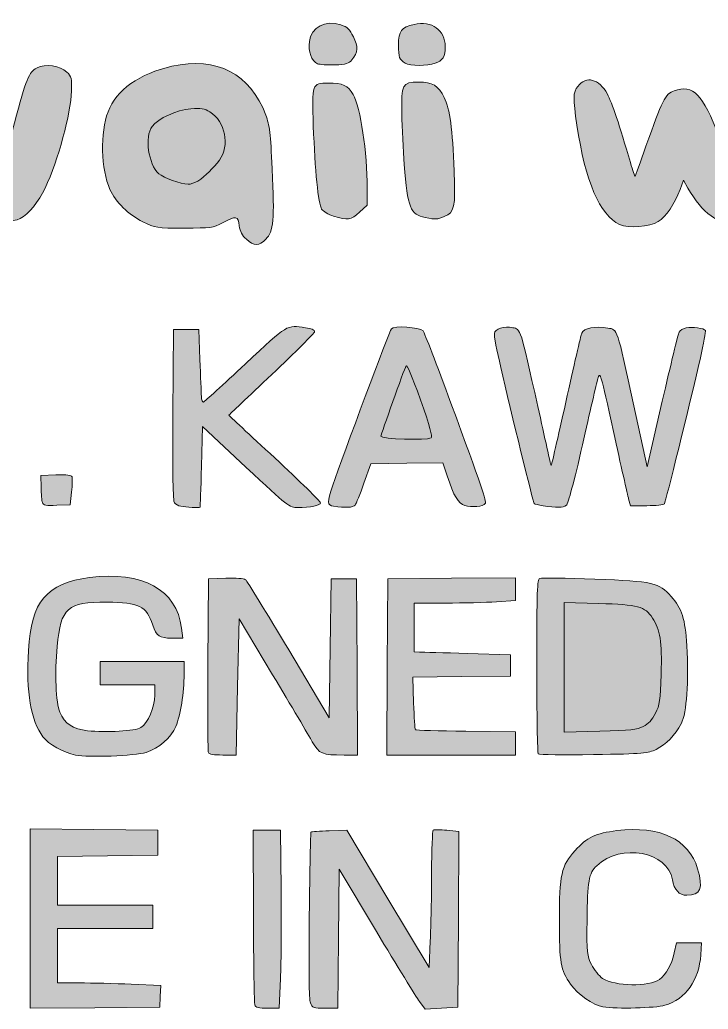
# Model space of a CAD drawing. Extents: x 0 to 500, y 2 to 498.
# Drawn here: x 69.76 to 102.81, y 10.58 to 58.11 of the extents above; entities that cross this region are included whole.
import ezdxf

# ---------------------------------------------------------------- set-up
doc = ezdxf.new("R2010")
doc.units = 0
doc.header["$MEASUREMENT"] = 0
doc.layers.add('LAYER_1', color=7, linetype='Continuous', lineweight=0)

msp = doc.modelspace()

# ---------------------------------------------------------------- hatches: boundary and pattern name
at = {"layer": 'LAYER_1', "true_color": 0x000000, "transparency": 33554687}
h = msp.add_hatch(color=18, dxfattribs=at)
h.dxf.hatch_style = 2
edge = h.paths.add_edge_path()
edge.add_spline(control_points=[(85.705, 56.186), (85.997, 56.547), (86.013, 56.809), (85.773, 57.293), (85.594, 57.655), (85.483, 57.761), (85.178, 57.861), (84.423, 58.108), (83.756, 57.756), (83.663, 57.061), (83.6, 56.589), (83.77, 56.118), (84.047, 55.999), (84.154, 55.953), (84.532, 55.927), (84.885, 55.941), (85.429, 55.963), (85.556, 56.001), (85.705, 56.186)], knot_values=[0, 0, 0, 0, 1, 1, 1, 2, 2, 2, 3, 3, 3, 4, 4, 4, 5, 5, 5, 6, 6, 6, 6], degree=3, periodic=0)
h = msp.add_hatch(color=18, dxfattribs=at)
h.dxf.hatch_style = 2
edge = h.paths.add_edge_path()
edge.add_spline(control_points=[(89.705, 56.017), (90.063, 56.141), (90.185, 56.346), (90.184, 56.819), (90.184, 57.619), (89.538, 58.08), (88.687, 57.889), (88.076, 57.751), (87.938, 57.571), (87.94, 56.905), (87.942, 56.289), (87.979, 56.188), (88.266, 56.025), (88.266, 56.025), (88.266, 56.025), (88.266, 56.025), (88.507, 55.888), (89.323, 55.884), (89.705, 56.017)], knot_values=[0, 0, 0, 0, 1, 1, 1, 2, 2, 2, 3, 3, 3, 4, 4, 4, 5, 5, 5, 6, 6, 6, 6], degree=3, periodic=0)
h = msp.add_hatch(color=18, dxfattribs=at)
h.dxf.hatch_style = 2
edge = h.paths.add_edge_path()
edge.add_spline(control_points=[(81.877, 50.94), (81.795, 52.657), (81.748, 53.051), (81.57, 53.527), (80.823, 55.519), (79.219, 56.355), (77.065, 55.876), (75.511, 55.53), (74.386, 54.729), (73.992, 53.688), (73.611, 52.683), (73.656, 50.932), (74.087, 49.955), (74.353, 49.354), (74.977, 48.741), (75.67, 48.402), (76.281, 48.103), (76.306, 48.1), (77.645, 48.1), (78.944, 48.1), (79.023, 48.11), (79.492, 48.357), (80.153, 48.704), (80.231, 48.691), (80.294, 48.216), (80.332, 47.931), (80.429, 47.746), (80.636, 47.561), (81.001, 47.234), (81.241, 47.236), (81.574, 47.569), (81.944, 47.939), (81.994, 48.496), (81.877, 50.94)], knot_values=[0, 0, 0, 0, 1, 1, 1, 2, 2, 2, 3, 3, 3, 4, 4, 4, 5, 5, 5, 6, 6, 6, 7, 7, 7, 8, 8, 8, 9, 9, 9, 10, 10, 10, 11, 11, 11, 11], degree=3, periodic=0)
h = msp.add_hatch(color=18, dxfattribs=at)
h.dxf.hatch_style = 2
edge = h.paths.add_edge_path()
edge.add_spline(control_points=[(65.453, 48.429), (65.854, 48.724), (66.341, 49.399), (66.518, 49.908), (66.646, 50.274), (66.745, 50.283), (66.922, 49.942), (67.142, 49.516), (67.884, 48.743), (68.23, 48.579), (68.626, 48.391), (69.426, 48.382), (69.773, 48.561), (70.175, 48.769), (70.665, 49.366), (70.974, 50.026), (71.603, 51.369), (72.206, 53.587), (72.239, 54.684), (72.257, 55.296), (72.238, 55.375), (72.013, 55.599), (71.7, 55.912), (70.984, 56.006), (70.566, 55.79), (70.197, 55.599), (70.064, 55.271), (69.501, 53.157), (69.242, 52.181), (69.007, 51.361), (68.981, 51.335), (68.902, 51.256), (68.781, 51.502), (68.333, 52.646), (67.634, 54.435), (67.229, 54.893), (66.475, 54.752), (65.939, 54.651), (65.731, 54.334), (65.104, 52.66), (64.782, 51.799), (64.479, 50.989), (64.43, 50.86), (64.355, 50.659), (64.276, 50.846), (63.876, 52.17), (63.316, 54.026), (63.018, 54.72), (62.644, 55.035), (62.305, 55.32), (61.986, 55.279), (61.656, 54.909), (61.447, 54.674), (61.437, 54.614), (61.497, 53.877), (61.622, 52.337), (62.053, 50.405), (62.444, 49.633), (62.718, 49.093), (63.177, 48.553), (63.562, 48.318), (63.758, 48.198), (64.027, 48.147), (64.456, 48.147), (64.991, 48.146), (65.118, 48.182), (65.453, 48.429)], knot_values=[0, 0, 0, 0, 1, 1, 1, 2, 2, 2, 3, 3, 3, 4, 4, 4, 5, 5, 5, 6, 6, 6, 7, 7, 7, 8, 8, 8, 9, 9, 9, 10, 10, 10, 11, 11, 11, 12, 12, 12, 13, 13, 13, 14, 14, 14, 15, 15, 15, 16, 16, 16, 17, 17, 17, 18, 18, 18, 19, 19, 19, 20, 20, 20, 21, 21, 21, 22, 22, 22, 22], degree=3, periodic=0)
h = msp.add_hatch(color=18, dxfattribs=at)
h.dxf.hatch_style = 2
edge = h.paths.add_edge_path()
edge.add_spline(control_points=[(100.414, 48.417), (100.781, 48.643), (101.212, 49.274), (101.463, 49.951), (101.463, 49.951), (101.629, 50.399), (101.629, 50.399), (101.629, 50.399), (101.842, 50.025), (101.842, 50.025), (102.181, 49.428), (102.556, 48.976), (102.949, 48.691), (103.272, 48.457), (103.393, 48.427), (104.019, 48.427), (104.019, 48.427), (104.724, 48.427), (104.724, 48.427), (104.724, 48.427), (105.151, 48.872), (105.151, 48.872), (105.617, 49.359), (106.057, 50.189), (106.42, 51.27), (106.819, 52.459), (107.216, 54.127), (107.216, 54.614), (107.216, 55.458), (106.822, 55.913), (106.093, 55.913), (105.609, 55.913), (105.313, 55.744), (105.109, 55.349), (105.032, 55.2), (104.757, 54.287), (104.498, 53.32), (103.908, 51.111), (103.937, 51.201), (103.844, 51.295), (103.801, 51.339), (103.572, 51.877), (103.335, 52.492), (102.537, 54.562), (102.106, 55.002), (101.175, 54.695), (100.764, 54.559), (100.585, 54.206), (99.825, 52.03), (99.556, 51.258), (99.322, 50.612), (99.305, 50.594), (99.289, 50.576), (99.186, 50.871), (99.076, 51.249), (98.556, 53.05), (98.194, 54.127), (97.971, 54.54), (97.572, 55.279), (96.962, 55.436), (96.546, 54.908), (96.322, 54.622), (96.316, 54.346), (96.51, 53.039), (96.909, 50.353), (97.612, 48.717), (98.56, 48.273), (98.973, 48.08), (99.998, 48.159), (100.414, 48.417)], knot_values=[0, 0, 0, 0, 1, 1, 1, 2, 2, 2, 3, 3, 3, 4, 4, 4, 5, 5, 5, 6, 6, 6, 7, 7, 7, 8, 8, 8, 9, 9, 9, 10, 10, 10, 11, 11, 11, 12, 12, 12, 13, 13, 13, 14, 14, 14, 15, 15, 15, 16, 16, 16, 17, 17, 17, 18, 18, 18, 19, 19, 19, 20, 20, 20, 21, 21, 21, 22, 22, 22, 23, 23, 23, 23], degree=3, periodic=0)
h = msp.add_hatch(color=18, dxfattribs=at)
h.dxf.hatch_style = 2
edge = h.paths.add_edge_path()
edge.add_spline(control_points=[(84.828, 48.67), (84.579, 48.747), (84.326, 48.898), (84.252, 49.015), (84.088, 49.273), (83.93, 50.862), (83.852, 53.016), (83.78, 55.042), (83.789, 55.071), (84.569, 55.071), (85.267, 55.071), (85.527, 54.952), (85.767, 54.523), (86.117, 53.898), (86.442, 51.728), (86.442, 50.019), (86.442, 50.019), (86.442, 49.197), (86.442, 49.197), (86.442, 49.197), (86.067, 48.859), (86.067, 48.859), (85.658, 48.489), (85.497, 48.465), (84.828, 48.67)], knot_values=[0, 0, 0, 0, 1, 1, 1, 2, 2, 2, 3, 3, 3, 4, 4, 4, 5, 5, 5, 6, 6, 6, 7, 7, 7, 8, 8, 8, 8], degree=3, periodic=0)
h = msp.add_hatch(color=18, dxfattribs=at)
h.dxf.hatch_style = 2
edge = h.paths.add_edge_path()
edge.add_spline(control_points=[(90.614, 50.829), (90.534, 52.895), (90.411, 53.805), (90.136, 54.376), (89.859, 54.948), (89.574, 55.119), (88.905, 55.113), (88.121, 55.105), (88.075, 55.019), (88.099, 53.593), (88.111, 52.939), (88.164, 51.843), (88.219, 51.157), (88.386, 49.058), (88.508, 48.749), (89.226, 48.61), (89.753, 48.508), (89.79, 48.51), (90.141, 48.656), (90.631, 48.861), (90.682, 49.093), (90.614, 50.829)], knot_values=[0, 0, 0, 0, 1, 1, 1, 2, 2, 2, 3, 3, 3, 4, 4, 4, 5, 5, 5, 6, 6, 6, 7, 7, 7, 7], degree=3, periodic=0)
h = msp.add_hatch(color=18, dxfattribs=at)
h.dxf.hatch_style = 2
edge = h.paths.add_edge_path()
edge.add_spline(control_points=[(76.435, 50.714), (75.927, 51.174), (75.739, 52.48), (76.11, 52.981), (76.403, 53.377), (77.277, 53.775), (77.976, 53.832), (78.465, 53.871), (78.621, 53.845), (78.881, 53.684), (79.627, 53.224), (79.857, 52.065), (79.342, 51.365), (79.054, 50.975), (78.678, 50.61), (78.303, 50.36), (78.176, 50.275), (77.965, 50.206), (77.835, 50.208), (77.501, 50.212), (76.65, 50.52), (76.435, 50.714)], knot_values=[0, 0, 0, 0, 1, 1, 1, 2, 2, 2, 3, 3, 3, 4, 4, 4, 5, 5, 5, 6, 6, 6, 7, 7, 7, 7], degree=3, periodic=0)
h = msp.add_hatch(color=18, dxfattribs=at)
h.dxf.hatch_style = 2
edge = h.paths.add_edge_path()
edge.add_spline(control_points=[(78.481, 36.646), (78.451, 35.586), (78.42, 34.708), (78.411, 34.695), (78.386, 34.66), (77.725, 34.69), (77.488, 34.737), (77.488, 34.737), (77.488, 34.737), (77.488, 34.737), (77.376, 34.758), (77.239, 34.831), (77.183, 34.898), (77.113, 34.983), (77.089, 36.283), (77.106, 39.127), (77.106, 39.127), (77.131, 43.234), (77.131, 43.234), (77.131, 43.234), (77.739, 43.234), (77.739, 43.234), (77.739, 43.234), (78.347, 43.234), (78.347, 43.234), (78.347, 43.234), (78.405, 41.783), (78.405, 41.783), (78.437, 40.985), (78.468, 40.192), (78.475, 40.021), (78.482, 39.849), (78.526, 39.723), (78.574, 39.74), (78.621, 39.757), (79.527, 40.582), (80.587, 41.573), (82.661, 43.512), (82.546, 43.443), (83.481, 43.315), (83.749, 43.278), (83.915, 43.208), (83.915, 43.131), (83.915, 43.063), (82.989, 42.135), (81.856, 41.069), (80.724, 40.003), (79.798, 39.121), (79.798, 39.11), (79.798, 39.099), (80.787, 38.175), (81.997, 37.057), (83.206, 35.938), (84.196, 34.97), (84.196, 34.906), (84.196, 34.777), (83.71, 34.674), (83.095, 34.672), (82.703, 34.671), (82.653, 34.711), (80.615, 36.623), (80.615, 36.623), (78.534, 38.574), (78.534, 38.574), (78.534, 38.574), (78.481, 36.646), (78.481, 36.646)], knot_values=[0, 0, 0, 0, 1, 1, 1, 2, 2, 2, 3, 3, 3, 4, 4, 4, 5, 5, 5, 6, 6, 6, 7, 7, 7, 8, 8, 8, 9, 9, 9, 10, 10, 10, 11, 11, 11, 12, 12, 12, 13, 13, 13, 14, 14, 14, 15, 15, 15, 16, 16, 16, 17, 17, 17, 18, 18, 18, 19, 19, 19, 20, 20, 20, 21, 21, 21, 22, 22, 22, 22], degree=3, periodic=0)
h = msp.add_hatch(color=18, dxfattribs=at)
h.dxf.hatch_style = 2
edge = h.paths.add_edge_path()
edge.add_spline(control_points=[(85.856, 34.788), (85.907, 34.853), (86.097, 35.326), (86.278, 35.841), (86.278, 35.841), (86.608, 36.777), (86.608, 36.777), (86.608, 36.777), (88.341, 36.802), (88.341, 36.802), (88.341, 36.802), (90.074, 36.828), (90.074, 36.828), (90.074, 36.828), (90.283, 36.194), (90.283, 36.194), (90.609, 35.203), (90.795, 34.892), (91.134, 34.774), (91.441, 34.667), (92.018, 34.722), (92.107, 34.866), (92.172, 34.97), (91.927, 35.691), (90.459, 39.695), (89.784, 41.538), (89.183, 43.098), (89.123, 43.161), (88.952, 43.34), (87.723, 43.427), (87.6, 43.268), (87.507, 43.149), (85.284, 37.203), (84.791, 35.754), (84.503, 34.91), (84.508, 34.787), (84.827, 34.738), (85.368, 34.656), (85.767, 34.676), (85.856, 34.788)], knot_values=[0, 0, 0, 0, 1, 1, 1, 2, 2, 2, 3, 3, 3, 4, 4, 4, 5, 5, 5, 6, 6, 6, 7, 7, 7, 8, 8, 8, 9, 9, 9, 10, 10, 10, 11, 11, 11, 12, 12, 12, 13, 13, 13, 13], degree=3, periodic=0)
h = msp.add_hatch(color=18, dxfattribs=at)
h.dxf.hatch_style = 2
edge = h.paths.add_edge_path()
edge.add_spline(control_points=[(98.992, 35.094), (98.942, 35.276), (98.614, 36.734), (98.264, 38.336), (97.643, 41.173), (97.623, 41.238), (97.515, 40.863), (97.454, 40.652), (97.121, 39.225), (96.776, 37.692), (96.373, 35.907), (96.095, 34.863), (96.002, 34.788), (95.847, 34.663), (95.527, 34.655), (94.889, 34.759), (94.889, 34.759), (94.889, 34.759), (94.889, 34.759), (94.671, 34.795), (94.476, 34.842), (94.456, 34.864), (94.414, 34.911), (93.348, 39.255), (92.851, 41.407), (92.667, 42.204), (92.529, 42.938), (92.544, 43.038), (92.577, 43.261), (93.009, 43.395), (93.437, 43.316), (93.81, 43.247), (93.785, 43.326), (94.63, 39.537), (94.968, 38.019), (95.255, 36.742), (95.267, 36.699), (95.28, 36.656), (95.6, 38.024), (95.979, 39.74), (96.357, 41.456), (96.701, 42.949), (96.741, 43.058), (96.829, 43.293), (97.407, 43.404), (97.998, 43.298), (98.467, 43.215), (98.418, 43.361), (99.245, 39.556), (99.245, 39.556), (99.882, 36.628), (99.882, 36.628), (99.882, 36.628), (100.609, 39.789), (100.609, 39.789), (101.01, 41.527), (101.374, 43.019), (101.419, 43.104), (101.465, 43.188), (101.617, 43.28), (101.759, 43.307), (102.057, 43.364), (102.614, 43.288), (102.68, 43.183), (102.705, 43.143), (102.595, 42.548), (102.437, 41.862), (101.904, 39.552), (100.772, 34.956), (100.713, 34.86), (100.681, 34.808), (100.301, 34.765), (99.869, 34.765), (99.869, 34.765), (99.083, 34.765), (99.083, 34.765), (99.083, 34.765), (98.992, 35.094), (98.992, 35.094)], knot_values=[0, 0, 0, 0, 1, 1, 1, 2, 2, 2, 3, 3, 3, 4, 4, 4, 5, 5, 5, 6, 6, 6, 7, 7, 7, 8, 8, 8, 9, 9, 9, 10, 10, 10, 11, 11, 11, 12, 12, 12, 13, 13, 13, 14, 14, 14, 15, 15, 15, 16, 16, 16, 17, 17, 17, 18, 18, 18, 19, 19, 19, 20, 20, 20, 21, 21, 21, 22, 22, 22, 23, 23, 23, 24, 24, 24, 25, 25, 25, 26, 26, 26, 26], degree=3, periodic=0)
h = msp.add_hatch(color=18, dxfattribs=at)
h.dxf.hatch_style = 2
edge = h.paths.add_edge_path()
edge.add_spline(control_points=[(88.298, 41.472), (88.35, 41.565), (88.574, 41.045), (88.996, 39.852), (89.454, 38.554), (89.587, 38.075), (89.503, 38.022), (89.299, 37.892), (87.097, 37.964), (87.097, 38.101), (87.097, 38.184), (88.217, 41.327), (88.298, 41.472)], knot_values=[0, 0, 0, 0, 1, 1, 1, 2, 2, 2, 3, 3, 3, 4, 4, 4, 4], degree=3, periodic=0)
h = msp.add_hatch(color=18, dxfattribs=at)
h.dxf.hatch_style = 2
edge = h.paths.add_edge_path()
edge.add_spline(control_points=[(71.538, 34.784), (71.014, 34.761), (70.895, 34.783), (70.845, 34.914), (70.845, 34.914), (70.845, 34.914), (70.845, 34.914), (70.811, 35.001), (70.78, 35.329), (70.776, 35.644), (70.776, 35.644), (70.767, 36.215), (70.767, 36.215), (70.767, 36.215), (71.494, 36.243), (71.494, 36.243), (72.023, 36.263), (72.233, 36.237), (72.265, 36.149), (72.289, 36.083), (72.278, 35.754), (72.24, 35.42), (72.24, 35.42), (72.171, 34.812), (72.171, 34.812), (72.171, 34.812), (71.538, 34.784), (71.538, 34.784)], knot_values=[0, 0, 0, 0, 1, 1, 1, 2, 2, 2, 3, 3, 3, 4, 4, 4, 5, 5, 5, 6, 6, 6, 7, 7, 7, 8, 8, 8, 9, 9, 9, 9], degree=3, periodic=0)
h = msp.add_hatch(color=18, dxfattribs=at)
h.dxf.hatch_style = 2
edge = h.paths.add_edge_path()
edge.add_spline(control_points=[(75.825, 22.915), (76.445, 23.11), (77.011, 23.605), (77.25, 24.163), (77.469, 24.674), (77.645, 25.793), (77.645, 26.677), (77.645, 26.677), (77.645, 27.279), (77.645, 27.279), (77.645, 27.279), (75.633, 27.279), (75.633, 27.279), (75.633, 27.279), (73.622, 27.279), (73.622, 27.279), (73.622, 27.279), (73.622, 26.717), (73.622, 26.717), (73.622, 26.717), (73.622, 26.156), (73.622, 26.156), (73.622, 26.156), (74.932, 26.156), (74.932, 26.156), (74.932, 26.156), (76.242, 26.156), (76.242, 26.156), (76.242, 26.156), (76.242, 25.659), (76.242, 25.659), (76.242, 25.088), (75.908, 24.319), (75.566, 24.102), (75.311, 23.941), (73.9, 23.858), (73.013, 23.953), (72.31, 24.028), (71.907, 24.296), (71.68, 24.839), (71.49, 25.295), (71.43, 26.748), (71.55, 28.002), (71.728, 29.867), (72.03, 30.135), (73.946, 30.129), (75.487, 30.124), (75.842, 29.947), (76.141, 29.032), (76.315, 28.504), (76.464, 28.401), (77.057, 28.401), (77.057, 28.401), (77.578, 28.401), (77.578, 28.401), (77.578, 28.401), (77.52, 28.887), (77.52, 28.887), (77.302, 30.73), (75.646, 31.638), (73.104, 31.311), (71.044, 31.046), (70.304, 30.163), (70.169, 27.81), (70.055, 25.815), (70.289, 24.418), (70.863, 23.665), (71.135, 23.309), (71.848, 22.91), (72.438, 22.785), (73.041, 22.657), (75.276, 22.743), (75.825, 22.915)], knot_values=[0, 0, 0, 0, 1, 1, 1, 2, 2, 2, 3, 3, 3, 4, 4, 4, 5, 5, 5, 6, 6, 6, 7, 7, 7, 8, 8, 8, 9, 9, 9, 10, 10, 10, 11, 11, 11, 12, 12, 12, 13, 13, 13, 14, 14, 14, 15, 15, 15, 16, 16, 16, 17, 17, 17, 18, 18, 18, 19, 19, 19, 20, 20, 20, 21, 21, 21, 22, 22, 22, 23, 23, 23, 24, 24, 24, 24], degree=3, periodic=0)
h = msp.add_hatch(color=18, dxfattribs=at)
h.dxf.hatch_style = 2
edge = h.paths.add_edge_path()
edge.add_spline(control_points=[(79.502, 22.787), (79.071, 22.787), (78.841, 22.826), (78.811, 22.904), (78.811, 22.904), (78.811, 22.904), (78.811, 22.904), (78.786, 22.968), (78.777, 24.874), (78.791, 27.138), (78.791, 27.138), (78.815, 31.256), (78.815, 31.256), (78.815, 31.256), (79.643, 31.283), (79.643, 31.283), (80.149, 31.299), (80.52, 31.27), (80.596, 31.207), (80.664, 31.15), (81.597, 29.633), (82.668, 27.836), (82.668, 27.836), (84.617, 24.57), (84.617, 24.57), (84.617, 24.57), (84.664, 27.913), (84.664, 27.913), (84.664, 27.913), (84.71, 31.256), (84.71, 31.256), (84.71, 31.256), (85.319, 31.256), (85.319, 31.256), (85.319, 31.256), (85.927, 31.256), (85.927, 31.256), (85.927, 31.256), (85.951, 27.021), (85.951, 27.021), (85.951, 27.021), (85.976, 22.787), (85.976, 22.787), (85.976, 22.787), (85.331, 22.787), (85.331, 22.787), (84.257, 22.787), (84.142, 22.835), (83.804, 23.425), (83.64, 23.712), (82.781, 25.159), (81.896, 26.641), (81.896, 26.641), (80.286, 29.334), (80.286, 29.334), (80.286, 29.334), (80.217, 26.061), (80.217, 26.061), (80.217, 26.061), (80.148, 22.787), (80.148, 22.787), (80.148, 22.787), (79.502, 22.787), (79.502, 22.787)], knot_values=[0, 0, 0, 0, 1, 1, 1, 2, 2, 2, 3, 3, 3, 4, 4, 4, 5, 5, 5, 6, 6, 6, 7, 7, 7, 8, 8, 8, 9, 9, 9, 10, 10, 10, 11, 11, 11, 12, 12, 12, 13, 13, 13, 14, 14, 14, 15, 15, 15, 16, 16, 16, 17, 17, 17, 18, 18, 18, 19, 19, 19, 20, 20, 20, 21, 21, 21, 21], degree=3, periodic=0)
h = msp.add_hatch(color=18, dxfattribs=at)
h.dxf.hatch_style = 2
edge = h.paths.add_edge_path()
edge.add_spline(control_points=[(88.667, 25.289), (88.691, 24.608), (88.73, 24.029), (88.753, 24.004), (88.777, 23.978), (89.867, 23.943), (91.175, 23.926), (91.175, 23.926), (93.553, 23.896), (93.553, 23.896), (93.553, 23.896), (93.553, 23.341), (93.553, 23.341), (93.553, 23.341), (93.553, 22.787), (93.553, 22.787), (93.553, 22.787), (90.464, 22.787), (90.464, 22.787), (90.464, 22.787), (87.375, 22.787), (87.375, 22.787), (87.375, 22.787), (87.4, 27.021), (87.4, 27.021), (87.4, 27.021), (87.424, 31.256), (87.424, 31.256), (87.424, 31.256), (90.489, 31.28), (90.489, 31.28), (90.489, 31.28), (93.553, 31.305), (93.553, 31.305), (93.553, 31.305), (93.553, 30.756), (93.553, 30.756), (93.553, 30.756), (93.553, 30.208), (93.553, 30.208), (93.553, 30.208), (92.641, 30.147), (92.641, 30.147), (92.139, 30.114), (91.044, 30.087), (90.208, 30.086), (90.208, 30.086), (88.687, 30.086), (88.687, 30.086), (88.687, 30.086), (88.687, 28.916), (88.687, 28.916), (88.687, 28.916), (88.687, 27.747), (88.687, 27.747), (88.687, 27.747), (88.945, 27.735), (88.945, 27.735), (89.086, 27.728), (90.129, 27.697), (91.261, 27.665), (91.261, 27.665), (93.319, 27.606), (93.319, 27.606), (93.319, 27.606), (93.319, 27.092), (93.319, 27.092), (93.319, 27.092), (93.319, 26.577), (93.319, 26.577), (93.319, 26.577), (90.972, 26.552), (90.972, 26.552), (90.972, 26.552), (88.625, 26.527), (88.625, 26.527), (88.625, 26.527), (88.667, 25.289), (88.667, 25.289)], knot_values=[0, 0, 0, 0, 1, 1, 1, 2, 2, 2, 3, 3, 3, 4, 4, 4, 5, 5, 5, 6, 6, 6, 7, 7, 7, 8, 8, 8, 9, 9, 9, 10, 10, 10, 11, 11, 11, 12, 12, 12, 13, 13, 13, 14, 14, 14, 15, 15, 15, 16, 16, 16, 17, 17, 17, 18, 18, 18, 19, 19, 19, 20, 20, 20, 21, 21, 21, 22, 22, 22, 23, 23, 23, 24, 24, 24, 25, 25, 25, 26, 26, 26, 26], degree=3, periodic=0)
h = msp.add_hatch(color=18, dxfattribs=at)
h.dxf.hatch_style = 2
edge = h.paths.add_edge_path()
edge.add_spline(control_points=[(100.319, 23.059), (100.805, 23.294), (101.221, 23.726), (101.525, 24.31), (101.782, 24.807), (101.889, 26.32), (101.786, 28.037), (101.707, 29.351), (101.564, 29.802), (101.03, 30.41), (100.448, 31.073), (100.197, 31.129), (97.375, 31.233), (95.998, 31.284), (94.806, 31.301), (94.727, 31.27), (94.6, 31.221), (94.583, 30.718), (94.583, 27.063), (94.583, 24.78), (94.614, 22.879), (94.653, 22.838), (94.692, 22.798), (95.885, 22.784), (97.305, 22.807), (99.739, 22.847), (99.913, 22.862), (100.319, 23.059)], knot_values=[0, 0, 0, 0, 1, 1, 1, 2, 2, 2, 3, 3, 3, 4, 4, 4, 5, 5, 5, 6, 6, 6, 7, 7, 7, 8, 8, 8, 9, 9, 9, 9], degree=3, periodic=0)
h = msp.add_hatch(color=18, dxfattribs=at)
h.dxf.hatch_style = 2
edge = h.paths.add_edge_path()
edge.add_spline(control_points=[(99.699, 24.159), (99.951, 24.287), (100.124, 24.475), (100.283, 24.792), (100.485, 25.195), (100.514, 25.398), (100.553, 26.677), (100.601, 28.26), (100.52, 28.786), (100.139, 29.368), (99.772, 29.929), (99.46, 30.013), (97.554, 30.065), (97.554, 30.065), (95.893, 30.111), (95.893, 30.111), (95.893, 30.111), (95.893, 26.997), (95.893, 26.997), (95.893, 26.997), (95.893, 23.883), (95.893, 23.883), (95.893, 23.883), (97.617, 23.931), (97.617, 23.931), (99.076, 23.971), (99.396, 24.006), (99.699, 24.159)], knot_values=[0, 0, 0, 0, 1, 1, 1, 2, 2, 2, 3, 3, 3, 4, 4, 4, 5, 5, 5, 6, 6, 6, 7, 7, 7, 8, 8, 8, 9, 9, 9, 9], degree=3, periodic=0)
h = msp.add_hatch(color=18, dxfattribs=at)
h.dxf.hatch_style = 2
edge = h.paths.add_edge_path()
edge.add_spline(control_points=[(72.624, 11.838), (73.208, 11.838), (74.326, 11.811), (75.108, 11.777), (75.108, 11.777), (76.531, 11.715), (76.531, 11.715), (76.531, 11.715), (76.503, 11.192), (76.503, 11.192), (76.503, 11.192), (76.476, 10.669), (76.476, 10.669), (76.476, 10.669), (73.364, 10.644), (73.364, 10.644), (73.364, 10.644), (70.253, 10.619), (70.253, 10.619), (70.253, 10.619), (70.253, 14.926), (70.253, 14.926), (70.253, 14.926), (70.253, 19.234), (70.253, 19.234), (70.253, 19.234), (73.317, 19.209), (73.317, 19.209), (73.317, 19.209), (76.382, 19.184), (76.382, 19.184), (76.382, 19.184), (76.382, 18.576), (76.382, 18.576), (76.382, 18.576), (76.382, 17.968), (76.382, 17.968), (76.382, 17.968), (73.972, 17.943), (73.972, 17.943), (73.972, 17.943), (71.563, 17.918), (71.563, 17.918), (71.563, 17.918), (71.563, 16.75), (71.563, 16.75), (71.563, 16.75), (71.563, 15.581), (71.563, 15.581), (71.563, 15.581), (73.855, 15.581), (73.855, 15.581), (73.855, 15.581), (76.148, 15.581), (76.148, 15.581), (76.148, 15.581), (76.148, 15.02), (76.148, 15.02), (76.148, 15.02), (76.148, 14.459), (76.148, 14.459), (76.148, 14.459), (73.855, 14.459), (73.855, 14.459), (73.855, 14.459), (71.563, 14.459), (71.563, 14.459), (71.563, 14.459), (71.563, 13.148), (71.563, 13.148), (71.563, 13.148), (71.563, 11.838), (71.563, 11.838), (71.563, 11.838), (72.624, 11.838), (72.624, 11.838)], knot_values=[0, 0, 0, 0, 1, 1, 1, 2, 2, 2, 3, 3, 3, 4, 4, 4, 5, 5, 5, 6, 6, 6, 7, 7, 7, 8, 8, 8, 9, 9, 9, 10, 10, 10, 11, 11, 11, 12, 12, 12, 13, 13, 13, 14, 14, 14, 15, 15, 15, 16, 16, 16, 17, 17, 17, 18, 18, 18, 19, 19, 19, 20, 20, 20, 21, 21, 21, 22, 22, 22, 23, 23, 23, 24, 24, 24, 25, 25, 25, 25], degree=3, periodic=0)
h = msp.add_hatch(color=18, dxfattribs=at)
h.dxf.hatch_style = 2
edge = h.paths.add_edge_path()
edge.add_spline(control_points=[(81.044, 10.773), (81.012, 10.856), (80.982, 12.783), (80.977, 15.054), (80.977, 15.054), (80.967, 19.184), (80.967, 19.184), (80.967, 19.184), (81.622, 19.184), (81.622, 19.184), (81.622, 19.184), (82.277, 19.184), (82.277, 19.184), (82.277, 19.184), (82.307, 16.33), (82.307, 16.33), (82.323, 14.76), (82.308, 12.834), (82.273, 12.049), (82.273, 12.049), (82.211, 10.622), (82.211, 10.622), (82.211, 10.622), (81.656, 10.622), (81.656, 10.622), (81.232, 10.622), (81.088, 10.657), (81.044, 10.773)], knot_values=[0, 0, 0, 0, 1, 1, 1, 2, 2, 2, 3, 3, 3, 4, 4, 4, 5, 5, 5, 6, 6, 6, 7, 7, 7, 8, 8, 8, 9, 9, 9, 9], degree=3, periodic=0)
h = msp.add_hatch(color=18, dxfattribs=at)
h.dxf.hatch_style = 2
edge = h.paths.add_edge_path()
edge.add_spline(control_points=[(89.468, 13.862), (89.502, 14.567), (89.53, 16.039), (89.53, 17.135), (89.53, 18.23), (89.567, 19.15), (89.614, 19.178), (89.66, 19.207), (89.955, 19.203), (90.27, 19.17), (90.27, 19.17), (90.842, 19.111), (90.842, 19.111), (90.842, 19.111), (90.817, 14.89), (90.817, 14.89), (90.817, 14.89), (90.793, 10.669), (90.793, 10.669), (90.793, 10.669), (90.004, 10.622), (90.004, 10.622), (90.004, 10.622), (89.216, 10.575), (89.216, 10.575), (89.216, 10.575), (88.943, 10.949), (88.943, 10.949), (88.943, 10.949), (88.943, 10.949), (88.943, 10.949), (88.794, 11.155), (87.864, 12.668), (86.878, 14.312), (86.878, 14.312), (85.085, 17.3), (85.085, 17.3), (85.085, 17.3), (85.06, 13.961), (85.06, 13.961), (85.06, 13.961), (85.036, 10.622), (85.036, 10.622), (85.036, 10.622), (84.426, 10.622), (84.426, 10.622), (83.848, 10.622), (83.812, 10.635), (83.715, 10.879), (83.645, 11.056), (83.628, 12.369), (83.659, 15.094), (83.684, 17.271), (83.72, 19.066), (83.739, 19.085), (83.759, 19.103), (84.154, 19.133), (84.617, 19.151), (84.617, 19.151), (85.459, 19.184), (85.459, 19.184), (85.459, 19.184), (87.433, 15.882), (87.433, 15.882), (87.433, 15.882), (89.407, 12.581), (89.407, 12.581), (89.407, 12.581), (89.468, 13.862), (89.468, 13.862)], knot_values=[0, 0, 0, 0, 1, 1, 1, 2, 2, 2, 3, 3, 3, 4, 4, 4, 5, 5, 5, 6, 6, 6, 7, 7, 7, 8, 8, 8, 9, 9, 9, 10, 10, 10, 11, 11, 11, 12, 12, 12, 13, 13, 13, 14, 14, 14, 15, 15, 15, 16, 16, 16, 17, 17, 17, 18, 18, 18, 19, 19, 19, 20, 20, 20, 21, 21, 21, 22, 22, 22, 23, 23, 23, 23], degree=3, periodic=0)
h = msp.add_hatch(color=18, dxfattribs=at)
h.dxf.hatch_style = 2
edge = h.paths.add_edge_path()
edge.add_spline(control_points=[(102.457, 13.195), (102.383, 11.968), (101.74, 11.062), (100.728, 10.762), (100.285, 10.63), (98.426, 10.584), (97.752, 10.688), (97.752, 10.688), (97.752, 10.688), (97.752, 10.688), (97.307, 10.756), (96.528, 11.305), (96.206, 11.776), (95.726, 12.477), (95.667, 12.809), (95.667, 14.833), (95.667, 17.043), (95.761, 17.463), (96.42, 18.196), (96.993, 18.833), (97.413, 19.033), (98.429, 19.153), (100.497, 19.398), (101.883, 18.745), (102.304, 17.327), (102.585, 16.38), (102.453, 16.049), (101.794, 16.049), (101.414, 16.049), (101.176, 16.305), (101.097, 16.798), (100.881, 18.148), (98.628, 18.564), (97.459, 17.47), (97.082, 17.118), (97.009, 16.706), (96.994, 14.847), (96.982, 13.254), (96.991, 13.158), (97.209, 12.719), (97.334, 12.467), (97.576, 12.168), (97.746, 12.055), (98.324, 11.673), (99.982, 11.642), (100.469, 12.004), (100.797, 12.249), (101.05, 12.703), (101.18, 13.279), (101.18, 13.279), (101.288, 13.757), (101.288, 13.757), (101.288, 13.757), (101.889, 13.757), (101.889, 13.757), (101.889, 13.757), (102.49, 13.757), (102.49, 13.757), (102.49, 13.757), (102.457, 13.195), (102.457, 13.195)], knot_values=[0, 0, 0, 0, 1, 1, 1, 2, 2, 2, 3, 3, 3, 4, 4, 4, 5, 5, 5, 6, 6, 6, 7, 7, 7, 8, 8, 8, 9, 9, 9, 10, 10, 10, 11, 11, 11, 12, 12, 12, 13, 13, 13, 14, 14, 14, 15, 15, 15, 16, 16, 16, 17, 17, 17, 18, 18, 18, 19, 19, 19, 20, 20, 20, 20], degree=3, periodic=0)

# ---------------------------------------------------------------- linework, layer by layer
at = {"layer": 'LAYER_1'}
for points in [[(84.047, 55.999)], [(78.303, 50.36)], [(89.503, 38.022)], [(81.044, 10.773)]]:
    msp.add_lwpolyline(points, dxfattribs=at)
for points, knots in [([(85.705, 56.186), (85.997, 56.547), (86.013, 56.809), (85.773, 57.293), (85.594, 57.655), (85.483, 57.761), (85.178, 57.861), (84.423, 58.108), (83.756, 57.756), (83.663, 57.061), (83.6, 56.589), (83.77, 56.118), (84.047, 55.999), (84.154, 55.953), (84.532, 55.927), (84.885, 55.941), (85.429, 55.963), (85.556, 56.001), (85.705, 56.186)], [0, 0, 0, 0, 1, 1, 1, 2, 2, 2, 3, 3, 3, 4, 4, 4, 5, 5, 5, 6, 6, 6, 6]), ([(89.705, 56.017), (90.063, 56.141), (90.185, 56.346), (90.184, 56.819), (90.184, 57.619), (89.538, 58.08), (88.687, 57.889), (88.076, 57.751), (87.938, 57.571), (87.94, 56.905), (87.942, 56.289), (87.979, 56.188), (88.266, 56.025), (88.266, 56.025), (88.266, 56.025), (88.266, 56.025), (88.507, 55.888), (89.323, 55.884), (89.705, 56.017)], [0, 0, 0, 0, 1, 1, 1, 2, 2, 2, 3, 3, 3, 4, 4, 4, 5, 5, 5, 6, 6, 6, 6]), ([(81.877, 50.94), (81.795, 52.657), (81.748, 53.051), (81.57, 53.527), (80.823, 55.519), (79.219, 56.355), (77.065, 55.876), (75.511, 55.53), (74.386, 54.729), (73.992, 53.688), (73.611, 52.683), (73.656, 50.932), (74.087, 49.955), (74.353, 49.354), (74.977, 48.741), (75.67, 48.402), (76.281, 48.103), (76.306, 48.1), (77.645, 48.1), (78.944, 48.1), (79.023, 48.11), (79.492, 48.357), (80.153, 48.704), (80.231, 48.691), (80.294, 48.216), (80.332, 47.931), (80.429, 47.746), (80.636, 47.561), (81.001, 47.234), (81.241, 47.236), (81.574, 47.569), (81.944, 47.939), (81.994, 48.496), (81.877, 50.94)], [0, 0, 0, 0, 1, 1, 1, 2, 2, 2, 3, 3, 3, 4, 4, 4, 5, 5, 5, 6, 6, 6, 7, 7, 7, 8, 8, 8, 9, 9, 9, 10, 10, 10, 11, 11, 11, 11]), ([(65.453, 48.429), (65.854, 48.724), (66.341, 49.399), (66.518, 49.908), (66.646, 50.274), (66.745, 50.283), (66.922, 49.942), (67.142, 49.516), (67.884, 48.743), (68.23, 48.579), (68.626, 48.391), (69.426, 48.382), (69.773, 48.561), (70.175, 48.769), (70.665, 49.366), (70.974, 50.026), (71.603, 51.369), (72.206, 53.587), (72.239, 54.684), (72.257, 55.296), (72.238, 55.375), (72.013, 55.599), (71.7, 55.912), (70.984, 56.006), (70.566, 55.79), (70.197, 55.599), (70.064, 55.271), (69.501, 53.157), (69.242, 52.181), (69.007, 51.361), (68.981, 51.335), (68.902, 51.256), (68.781, 51.502), (68.333, 52.646), (67.634, 54.435), (67.229, 54.893), (66.475, 54.752), (65.939, 54.651), (65.731, 54.334), (65.104, 52.66), (64.782, 51.799), (64.479, 50.989), (64.43, 50.86), (64.355, 50.659), (64.276, 50.846), (63.876, 52.17), (63.316, 54.026), (63.018, 54.72), (62.644, 55.035), (62.305, 55.32), (61.986, 55.279), (61.656, 54.909), (61.447, 54.674), (61.437, 54.614), (61.497, 53.877), (61.622, 52.337), (62.053, 50.405), (62.444, 49.633), (62.718, 49.093), (63.177, 48.553), (63.562, 48.318), (63.758, 48.198), (64.027, 48.147), (64.456, 48.147), (64.991, 48.146), (65.118, 48.182), (65.453, 48.429)], [0, 0, 0, 0, 1, 1, 1, 2, 2, 2, 3, 3, 3, 4, 4, 4, 5, 5, 5, 6, 6, 6, 7, 7, 7, 8, 8, 8, 9, 9, 9, 10, 10, 10, 11, 11, 11, 12, 12, 12, 13, 13, 13, 14, 14, 14, 15, 15, 15, 16, 16, 16, 17, 17, 17, 18, 18, 18, 19, 19, 19, 20, 20, 20, 21, 21, 21, 22, 22, 22, 22]), ([(100.414, 48.417), (100.781, 48.643), (101.212, 49.274), (101.463, 49.951), (101.463, 49.951), (101.629, 50.399), (101.629, 50.399), (101.629, 50.399), (101.842, 50.025), (101.842, 50.025), (102.181, 49.428), (102.556, 48.976), (102.949, 48.691), (103.272, 48.457), (103.393, 48.427), (104.019, 48.427), (104.019, 48.427), (104.724, 48.427), (104.724, 48.427), (104.724, 48.427), (105.151, 48.872), (105.151, 48.872), (105.617, 49.359), (106.057, 50.189), (106.42, 51.27), (106.819, 52.459), (107.216, 54.127), (107.216, 54.614), (107.216, 55.458), (106.822, 55.913), (106.093, 55.913), (105.609, 55.913), (105.313, 55.744), (105.109, 55.349), (105.032, 55.2), (104.757, 54.287), (104.498, 53.32), (103.908, 51.111), (103.937, 51.201), (103.844, 51.295), (103.801, 51.339), (103.572, 51.877), (103.335, 52.492), (102.537, 54.562), (102.106, 55.002), (101.175, 54.695), (100.764, 54.559), (100.585, 54.206), (99.825, 52.03), (99.556, 51.258), (99.322, 50.612), (99.305, 50.594), (99.289, 50.576), (99.186, 50.871), (99.076, 51.249), (98.556, 53.05), (98.194, 54.127), (97.971, 54.54), (97.572, 55.279), (96.962, 55.436), (96.546, 54.908), (96.322, 54.622), (96.316, 54.346), (96.51, 53.039), (96.909, 50.353), (97.612, 48.717), (98.56, 48.273), (98.973, 48.08), (99.998, 48.159), (100.414, 48.417)], [0, 0, 0, 0, 1, 1, 1, 2, 2, 2, 3, 3, 3, 4, 4, 4, 5, 5, 5, 6, 6, 6, 7, 7, 7, 8, 8, 8, 9, 9, 9, 10, 10, 10, 11, 11, 11, 12, 12, 12, 13, 13, 13, 14, 14, 14, 15, 15, 15, 16, 16, 16, 17, 17, 17, 18, 18, 18, 19, 19, 19, 20, 20, 20, 21, 21, 21, 22, 22, 22, 23, 23, 23, 23]), ([(84.828, 48.67), (84.579, 48.747), (84.326, 48.898), (84.252, 49.015), (84.088, 49.273), (83.93, 50.862), (83.852, 53.016), (83.78, 55.042), (83.789, 55.071), (84.569, 55.071), (85.267, 55.071), (85.527, 54.952), (85.767, 54.523), (86.117, 53.898), (86.442, 51.728), (86.442, 50.019), (86.442, 50.019), (86.442, 49.197), (86.442, 49.197), (86.442, 49.197), (86.067, 48.859), (86.067, 48.859), (85.658, 48.489), (85.497, 48.465), (84.828, 48.67)], [0, 0, 0, 0, 1, 1, 1, 2, 2, 2, 3, 3, 3, 4, 4, 4, 5, 5, 5, 6, 6, 6, 7, 7, 7, 8, 8, 8, 8]), ([(90.614, 50.829), (90.534, 52.895), (90.411, 53.805), (90.136, 54.376), (89.859, 54.948), (89.574, 55.119), (88.905, 55.113), (88.121, 55.105), (88.075, 55.019), (88.099, 53.593), (88.111, 52.939), (88.164, 51.843), (88.219, 51.157), (88.386, 49.058), (88.508, 48.749), (89.226, 48.61), (89.753, 48.508), (89.79, 48.51), (90.141, 48.656), (90.631, 48.861), (90.682, 49.093), (90.614, 50.829)], [0, 0, 0, 0, 1, 1, 1, 2, 2, 2, 3, 3, 3, 4, 4, 4, 5, 5, 5, 6, 6, 6, 7, 7, 7, 7]), ([(76.435, 50.714), (75.927, 51.174), (75.739, 52.48), (76.11, 52.981), (76.403, 53.377), (77.277, 53.775), (77.976, 53.832), (78.465, 53.871), (78.621, 53.845), (78.881, 53.684), (79.627, 53.224), (79.857, 52.065), (79.342, 51.365), (79.054, 50.975), (78.678, 50.61), (78.303, 50.36), (78.176, 50.275), (77.965, 50.206), (77.835, 50.208), (77.501, 50.212), (76.65, 50.52), (76.435, 50.714)], [0, 0, 0, 0, 1, 1, 1, 2, 2, 2, 3, 3, 3, 4, 4, 4, 5, 5, 5, 6, 6, 6, 7, 7, 7, 7]), ([(78.481, 36.646), (78.451, 35.586), (78.42, 34.708), (78.411, 34.695), (78.386, 34.66), (77.725, 34.69), (77.488, 34.737), (77.488, 34.737), (77.488, 34.737), (77.488, 34.737), (77.376, 34.758), (77.239, 34.831), (77.183, 34.898), (77.113, 34.983), (77.089, 36.283), (77.106, 39.127), (77.106, 39.127), (77.131, 43.234), (77.131, 43.234), (77.131, 43.234), (77.739, 43.234), (77.739, 43.234), (77.739, 43.234), (78.347, 43.234), (78.347, 43.234), (78.347, 43.234), (78.405, 41.783), (78.405, 41.783), (78.437, 40.985), (78.468, 40.192), (78.475, 40.021), (78.482, 39.849), (78.526, 39.723), (78.574, 39.74), (78.621, 39.757), (79.527, 40.582), (80.587, 41.573), (82.661, 43.512), (82.546, 43.443), (83.481, 43.315), (83.749, 43.278), (83.915, 43.208), (83.915, 43.131), (83.915, 43.063), (82.989, 42.135), (81.856, 41.069), (80.724, 40.003), (79.798, 39.121), (79.798, 39.11), (79.798, 39.099), (80.787, 38.175), (81.997, 37.057), (83.206, 35.938), (84.196, 34.97), (84.196, 34.906), (84.196, 34.777), (83.71, 34.674), (83.095, 34.672), (82.703, 34.671), (82.653, 34.711), (80.615, 36.623), (80.615, 36.623), (78.534, 38.574), (78.534, 38.574), (78.534, 38.574), (78.481, 36.646), (78.481, 36.646)], [0, 0, 0, 0, 1, 1, 1, 2, 2, 2, 3, 3, 3, 4, 4, 4, 5, 5, 5, 6, 6, 6, 7, 7, 7, 8, 8, 8, 9, 9, 9, 10, 10, 10, 11, 11, 11, 12, 12, 12, 13, 13, 13, 14, 14, 14, 15, 15, 15, 16, 16, 16, 17, 17, 17, 18, 18, 18, 19, 19, 19, 20, 20, 20, 21, 21, 21, 22, 22, 22, 22]), ([(85.856, 34.788), (85.907, 34.853), (86.097, 35.326), (86.278, 35.841), (86.278, 35.841), (86.608, 36.777), (86.608, 36.777), (86.608, 36.777), (88.341, 36.802), (88.341, 36.802), (88.341, 36.802), (90.074, 36.828), (90.074, 36.828), (90.074, 36.828), (90.283, 36.194), (90.283, 36.194), (90.609, 35.203), (90.795, 34.892), (91.134, 34.774), (91.441, 34.667), (92.018, 34.722), (92.107, 34.866), (92.172, 34.97), (91.927, 35.691), (90.459, 39.695), (89.784, 41.538), (89.183, 43.098), (89.123, 43.161), (88.952, 43.34), (87.723, 43.427), (87.6, 43.268), (87.507, 43.149), (85.284, 37.203), (84.791, 35.754), (84.503, 34.91), (84.508, 34.787), (84.827, 34.738), (85.368, 34.656), (85.767, 34.676), (85.856, 34.788)], [0, 0, 0, 0, 1, 1, 1, 2, 2, 2, 3, 3, 3, 4, 4, 4, 5, 5, 5, 6, 6, 6, 7, 7, 7, 8, 8, 8, 9, 9, 9, 10, 10, 10, 11, 11, 11, 12, 12, 12, 13, 13, 13, 13]), ([(98.992, 35.094), (98.942, 35.276), (98.614, 36.734), (98.264, 38.336), (97.643, 41.173), (97.623, 41.238), (97.515, 40.863), (97.454, 40.652), (97.121, 39.225), (96.776, 37.692), (96.373, 35.907), (96.095, 34.863), (96.002, 34.788), (95.847, 34.663), (95.527, 34.655), (94.889, 34.759), (94.889, 34.759), (94.889, 34.759), (94.889, 34.759), (94.671, 34.795), (94.476, 34.842), (94.456, 34.864), (94.414, 34.911), (93.348, 39.255), (92.851, 41.407), (92.667, 42.204), (92.529, 42.938), (92.544, 43.038), (92.577, 43.261), (93.009, 43.395), (93.437, 43.316), (93.81, 43.247), (93.785, 43.326), (94.63, 39.537), (94.968, 38.019), (95.255, 36.742), (95.267, 36.699), (95.28, 36.656), (95.6, 38.024), (95.979, 39.74), (96.357, 41.456), (96.701, 42.949), (96.741, 43.058), (96.829, 43.293), (97.407, 43.404), (97.998, 43.298), (98.467, 43.215), (98.418, 43.361), (99.245, 39.556), (99.245, 39.556), (99.882, 36.628), (99.882, 36.628), (99.882, 36.628), (100.609, 39.789), (100.609, 39.789), (101.01, 41.527), (101.374, 43.019), (101.419, 43.104), (101.465, 43.188), (101.617, 43.28), (101.759, 43.307), (102.057, 43.364), (102.614, 43.288), (102.68, 43.183), (102.705, 43.143), (102.595, 42.548), (102.437, 41.862), (101.904, 39.552), (100.772, 34.956), (100.713, 34.86), (100.681, 34.808), (100.301, 34.765), (99.869, 34.765), (99.869, 34.765), (99.083, 34.765), (99.083, 34.765), (99.083, 34.765), (98.992, 35.094), (98.992, 35.094)], [0, 0, 0, 0, 1, 1, 1, 2, 2, 2, 3, 3, 3, 4, 4, 4, 5, 5, 5, 6, 6, 6, 7, 7, 7, 8, 8, 8, 9, 9, 9, 10, 10, 10, 11, 11, 11, 12, 12, 12, 13, 13, 13, 14, 14, 14, 15, 15, 15, 16, 16, 16, 17, 17, 17, 18, 18, 18, 19, 19, 19, 20, 20, 20, 21, 21, 21, 22, 22, 22, 23, 23, 23, 24, 24, 24, 25, 25, 25, 26, 26, 26, 26]), ([(88.298, 41.472), (88.35, 41.565), (88.574, 41.045), (88.996, 39.852), (89.454, 38.554), (89.587, 38.075), (89.503, 38.022), (89.299, 37.892), (87.097, 37.964), (87.097, 38.101), (87.097, 38.184), (88.217, 41.327), (88.298, 41.472)], [0, 0, 0, 0, 1, 1, 1, 2, 2, 2, 3, 3, 3, 4, 4, 4, 4]), ([(71.538, 34.784), (71.014, 34.761), (70.895, 34.783), (70.845, 34.914), (70.845, 34.914), (70.845, 34.914), (70.845, 34.914), (70.811, 35.001), (70.78, 35.329), (70.776, 35.644), (70.776, 35.644), (70.767, 36.215), (70.767, 36.215), (70.767, 36.215), (71.494, 36.243), (71.494, 36.243), (72.023, 36.263), (72.233, 36.237), (72.265, 36.149), (72.289, 36.083), (72.278, 35.754), (72.24, 35.42), (72.24, 35.42), (72.171, 34.812), (72.171, 34.812), (72.171, 34.812), (71.538, 34.784), (71.538, 34.784)], [0, 0, 0, 0, 1, 1, 1, 2, 2, 2, 3, 3, 3, 4, 4, 4, 5, 5, 5, 6, 6, 6, 7, 7, 7, 8, 8, 8, 9, 9, 9, 9]), ([(75.825, 22.915), (76.445, 23.11), (77.011, 23.605), (77.25, 24.163), (77.469, 24.674), (77.645, 25.793), (77.645, 26.677), (77.645, 26.677), (77.645, 27.279), (77.645, 27.279), (77.645, 27.279), (75.633, 27.279), (75.633, 27.279), (75.633, 27.279), (73.622, 27.279), (73.622, 27.279), (73.622, 27.279), (73.622, 26.717), (73.622, 26.717), (73.622, 26.717), (73.622, 26.156), (73.622, 26.156), (73.622, 26.156), (74.932, 26.156), (74.932, 26.156), (74.932, 26.156), (76.242, 26.156), (76.242, 26.156), (76.242, 26.156), (76.242, 25.659), (76.242, 25.659), (76.242, 25.088), (75.908, 24.319), (75.566, 24.102), (75.311, 23.941), (73.9, 23.858), (73.013, 23.953), (72.31, 24.028), (71.907, 24.296), (71.68, 24.839), (71.49, 25.295), (71.43, 26.748), (71.55, 28.002), (71.728, 29.867), (72.03, 30.135), (73.946, 30.129), (75.487, 30.124), (75.842, 29.947), (76.141, 29.032), (76.315, 28.504), (76.464, 28.401), (77.057, 28.401), (77.057, 28.401), (77.578, 28.401), (77.578, 28.401), (77.578, 28.401), (77.52, 28.887), (77.52, 28.887), (77.302, 30.73), (75.646, 31.638), (73.104, 31.311), (71.044, 31.046), (70.304, 30.163), (70.169, 27.81), (70.055, 25.815), (70.289, 24.418), (70.863, 23.665), (71.135, 23.309), (71.848, 22.91), (72.438, 22.785), (73.041, 22.657), (75.276, 22.743), (75.825, 22.915)], [0, 0, 0, 0, 1, 1, 1, 2, 2, 2, 3, 3, 3, 4, 4, 4, 5, 5, 5, 6, 6, 6, 7, 7, 7, 8, 8, 8, 9, 9, 9, 10, 10, 10, 11, 11, 11, 12, 12, 12, 13, 13, 13, 14, 14, 14, 15, 15, 15, 16, 16, 16, 17, 17, 17, 18, 18, 18, 19, 19, 19, 20, 20, 20, 21, 21, 21, 22, 22, 22, 23, 23, 23, 24, 24, 24, 24]), ([(79.502, 22.787), (79.071, 22.787), (78.841, 22.826), (78.811, 22.904), (78.811, 22.904), (78.811, 22.904), (78.811, 22.904), (78.786, 22.968), (78.777, 24.874), (78.791, 27.138), (78.791, 27.138), (78.815, 31.256), (78.815, 31.256), (78.815, 31.256), (79.643, 31.283), (79.643, 31.283), (80.149, 31.299), (80.52, 31.27), (80.596, 31.207), (80.664, 31.15), (81.597, 29.633), (82.668, 27.836), (82.668, 27.836), (84.617, 24.57), (84.617, 24.57), (84.617, 24.57), (84.664, 27.913), (84.664, 27.913), (84.664, 27.913), (84.71, 31.256), (84.71, 31.256), (84.71, 31.256), (85.319, 31.256), (85.319, 31.256), (85.319, 31.256), (85.927, 31.256), (85.927, 31.256), (85.927, 31.256), (85.951, 27.021), (85.951, 27.021), (85.951, 27.021), (85.976, 22.787), (85.976, 22.787), (85.976, 22.787), (85.331, 22.787), (85.331, 22.787), (84.257, 22.787), (84.142, 22.835), (83.804, 23.425), (83.64, 23.712), (82.781, 25.159), (81.896, 26.641), (81.896, 26.641), (80.286, 29.334), (80.286, 29.334), (80.286, 29.334), (80.217, 26.061), (80.217, 26.061), (80.217, 26.061), (80.148, 22.787), (80.148, 22.787), (80.148, 22.787), (79.502, 22.787), (79.502, 22.787)], [0, 0, 0, 0, 1, 1, 1, 2, 2, 2, 3, 3, 3, 4, 4, 4, 5, 5, 5, 6, 6, 6, 7, 7, 7, 8, 8, 8, 9, 9, 9, 10, 10, 10, 11, 11, 11, 12, 12, 12, 13, 13, 13, 14, 14, 14, 15, 15, 15, 16, 16, 16, 17, 17, 17, 18, 18, 18, 19, 19, 19, 20, 20, 20, 21, 21, 21, 21]), ([(88.667, 25.289), (88.691, 24.608), (88.73, 24.029), (88.753, 24.004), (88.777, 23.978), (89.867, 23.943), (91.175, 23.926), (91.175, 23.926), (93.553, 23.896), (93.553, 23.896), (93.553, 23.896), (93.553, 23.341), (93.553, 23.341), (93.553, 23.341), (93.553, 22.787), (93.553, 22.787), (93.553, 22.787), (90.464, 22.787), (90.464, 22.787), (90.464, 22.787), (87.375, 22.787), (87.375, 22.787), (87.375, 22.787), (87.4, 27.021), (87.4, 27.021), (87.4, 27.021), (87.424, 31.256), (87.424, 31.256), (87.424, 31.256), (90.489, 31.28), (90.489, 31.28), (90.489, 31.28), (93.553, 31.305), (93.553, 31.305), (93.553, 31.305), (93.553, 30.756), (93.553, 30.756), (93.553, 30.756), (93.553, 30.208), (93.553, 30.208), (93.553, 30.208), (92.641, 30.147), (92.641, 30.147), (92.139, 30.114), (91.044, 30.087), (90.208, 30.086), (90.208, 30.086), (88.687, 30.086), (88.687, 30.086), (88.687, 30.086), (88.687, 28.916), (88.687, 28.916), (88.687, 28.916), (88.687, 27.747), (88.687, 27.747), (88.687, 27.747), (88.945, 27.735), (88.945, 27.735), (89.086, 27.728), (90.129, 27.697), (91.261, 27.665), (91.261, 27.665), (93.319, 27.606), (93.319, 27.606), (93.319, 27.606), (93.319, 27.092), (93.319, 27.092), (93.319, 27.092), (93.319, 26.577), (93.319, 26.577), (93.319, 26.577), (90.972, 26.552), (90.972, 26.552), (90.972, 26.552), (88.625, 26.527), (88.625, 26.527), (88.625, 26.527), (88.667, 25.289), (88.667, 25.289)], [0, 0, 0, 0, 1, 1, 1, 2, 2, 2, 3, 3, 3, 4, 4, 4, 5, 5, 5, 6, 6, 6, 7, 7, 7, 8, 8, 8, 9, 9, 9, 10, 10, 10, 11, 11, 11, 12, 12, 12, 13, 13, 13, 14, 14, 14, 15, 15, 15, 16, 16, 16, 17, 17, 17, 18, 18, 18, 19, 19, 19, 20, 20, 20, 21, 21, 21, 22, 22, 22, 23, 23, 23, 24, 24, 24, 25, 25, 25, 26, 26, 26, 26]), ([(100.319, 23.059), (100.805, 23.294), (101.221, 23.726), (101.525, 24.31), (101.782, 24.807), (101.889, 26.32), (101.786, 28.037), (101.707, 29.351), (101.564, 29.802), (101.03, 30.41), (100.448, 31.073), (100.197, 31.129), (97.375, 31.233), (95.998, 31.284), (94.806, 31.301), (94.727, 31.27), (94.6, 31.221), (94.583, 30.718), (94.583, 27.063), (94.583, 24.78), (94.614, 22.879), (94.653, 22.838), (94.692, 22.798), (95.885, 22.784), (97.305, 22.807), (99.739, 22.847), (99.913, 22.862), (100.319, 23.059)], [0, 0, 0, 0, 1, 1, 1, 2, 2, 2, 3, 3, 3, 4, 4, 4, 5, 5, 5, 6, 6, 6, 7, 7, 7, 8, 8, 8, 9, 9, 9, 9]), ([(99.699, 24.159), (99.951, 24.287), (100.124, 24.475), (100.283, 24.792), (100.485, 25.195), (100.514, 25.398), (100.553, 26.677), (100.601, 28.26), (100.52, 28.786), (100.139, 29.368), (99.772, 29.929), (99.46, 30.013), (97.554, 30.065), (97.554, 30.065), (95.893, 30.111), (95.893, 30.111), (95.893, 30.111), (95.893, 26.997), (95.893, 26.997), (95.893, 26.997), (95.893, 23.883), (95.893, 23.883), (95.893, 23.883), (97.617, 23.931), (97.617, 23.931), (99.076, 23.971), (99.396, 24.006), (99.699, 24.159)], [0, 0, 0, 0, 1, 1, 1, 2, 2, 2, 3, 3, 3, 4, 4, 4, 5, 5, 5, 6, 6, 6, 7, 7, 7, 8, 8, 8, 9, 9, 9, 9]), ([(72.624, 11.838), (73.208, 11.838), (74.326, 11.811), (75.108, 11.777), (75.108, 11.777), (76.531, 11.715), (76.531, 11.715), (76.531, 11.715), (76.503, 11.192), (76.503, 11.192), (76.503, 11.192), (76.476, 10.669), (76.476, 10.669), (76.476, 10.669), (73.364, 10.644), (73.364, 10.644), (73.364, 10.644), (70.253, 10.619), (70.253, 10.619), (70.253, 10.619), (70.253, 14.926), (70.253, 14.926), (70.253, 14.926), (70.253, 19.234), (70.253, 19.234), (70.253, 19.234), (73.317, 19.209), (73.317, 19.209), (73.317, 19.209), (76.382, 19.184), (76.382, 19.184), (76.382, 19.184), (76.382, 18.576), (76.382, 18.576), (76.382, 18.576), (76.382, 17.968), (76.382, 17.968), (76.382, 17.968), (73.972, 17.943), (73.972, 17.943), (73.972, 17.943), (71.563, 17.918), (71.563, 17.918), (71.563, 17.918), (71.563, 16.75), (71.563, 16.75), (71.563, 16.75), (71.563, 15.581), (71.563, 15.581), (71.563, 15.581), (73.855, 15.581), (73.855, 15.581), (73.855, 15.581), (76.148, 15.581), (76.148, 15.581), (76.148, 15.581), (76.148, 15.02), (76.148, 15.02), (76.148, 15.02), (76.148, 14.459), (76.148, 14.459), (76.148, 14.459), (73.855, 14.459), (73.855, 14.459), (73.855, 14.459), (71.563, 14.459), (71.563, 14.459), (71.563, 14.459), (71.563, 13.148), (71.563, 13.148), (71.563, 13.148), (71.563, 11.838), (71.563, 11.838), (71.563, 11.838), (72.624, 11.838), (72.624, 11.838)], [0, 0, 0, 0, 1, 1, 1, 2, 2, 2, 3, 3, 3, 4, 4, 4, 5, 5, 5, 6, 6, 6, 7, 7, 7, 8, 8, 8, 9, 9, 9, 10, 10, 10, 11, 11, 11, 12, 12, 12, 13, 13, 13, 14, 14, 14, 15, 15, 15, 16, 16, 16, 17, 17, 17, 18, 18, 18, 19, 19, 19, 20, 20, 20, 21, 21, 21, 22, 22, 22, 23, 23, 23, 24, 24, 24, 25, 25, 25, 25]), ([(81.044, 10.773), (81.012, 10.856), (80.982, 12.783), (80.977, 15.054), (80.977, 15.054), (80.967, 19.184), (80.967, 19.184), (80.967, 19.184), (81.622, 19.184), (81.622, 19.184), (81.622, 19.184), (82.277, 19.184), (82.277, 19.184), (82.277, 19.184), (82.307, 16.33), (82.307, 16.33), (82.323, 14.76), (82.308, 12.834), (82.273, 12.049), (82.273, 12.049), (82.211, 10.622), (82.211, 10.622), (82.211, 10.622), (81.656, 10.622), (81.656, 10.622), (81.232, 10.622), (81.088, 10.657), (81.044, 10.773)], [0, 0, 0, 0, 1, 1, 1, 2, 2, 2, 3, 3, 3, 4, 4, 4, 5, 5, 5, 6, 6, 6, 7, 7, 7, 8, 8, 8, 9, 9, 9, 9]), ([(89.468, 13.862), (89.502, 14.567), (89.53, 16.039), (89.53, 17.135), (89.53, 18.23), (89.567, 19.15), (89.614, 19.178), (89.66, 19.207), (89.955, 19.203), (90.27, 19.17), (90.27, 19.17), (90.842, 19.111), (90.842, 19.111), (90.842, 19.111), (90.817, 14.89), (90.817, 14.89), (90.817, 14.89), (90.793, 10.669), (90.793, 10.669), (90.793, 10.669), (90.004, 10.622), (90.004, 10.622), (90.004, 10.622), (89.216, 10.575), (89.216, 10.575), (89.216, 10.575), (88.943, 10.949), (88.943, 10.949), (88.943, 10.949), (88.943, 10.949), (88.943, 10.949), (88.794, 11.155), (87.864, 12.668), (86.878, 14.312), (86.878, 14.312), (85.085, 17.3), (85.085, 17.3), (85.085, 17.3), (85.06, 13.961), (85.06, 13.961), (85.06, 13.961), (85.036, 10.622), (85.036, 10.622), (85.036, 10.622), (84.426, 10.622), (84.426, 10.622), (83.848, 10.622), (83.812, 10.635), (83.715, 10.879), (83.645, 11.056), (83.628, 12.369), (83.659, 15.094), (83.684, 17.271), (83.72, 19.066), (83.739, 19.085), (83.759, 19.103), (84.154, 19.133), (84.617, 19.151), (84.617, 19.151), (85.459, 19.184), (85.459, 19.184), (85.459, 19.184), (87.433, 15.882), (87.433, 15.882), (87.433, 15.882), (89.407, 12.581), (89.407, 12.581), (89.407, 12.581), (89.468, 13.862), (89.468, 13.862)], [0, 0, 0, 0, 1, 1, 1, 2, 2, 2, 3, 3, 3, 4, 4, 4, 5, 5, 5, 6, 6, 6, 7, 7, 7, 8, 8, 8, 9, 9, 9, 10, 10, 10, 11, 11, 11, 12, 12, 12, 13, 13, 13, 14, 14, 14, 15, 15, 15, 16, 16, 16, 17, 17, 17, 18, 18, 18, 19, 19, 19, 20, 20, 20, 21, 21, 21, 22, 22, 22, 23, 23, 23, 23]), ([(102.457, 13.195), (102.383, 11.968), (101.74, 11.062), (100.728, 10.762), (100.285, 10.63), (98.426, 10.584), (97.752, 10.688), (97.752, 10.688), (97.752, 10.688), (97.752, 10.688), (97.307, 10.756), (96.528, 11.305), (96.206, 11.776), (95.726, 12.477), (95.667, 12.809), (95.667, 14.833), (95.667, 17.043), (95.761, 17.463), (96.42, 18.196), (96.993, 18.833), (97.413, 19.033), (98.429, 19.153), (100.497, 19.398), (101.883, 18.745), (102.304, 17.327), (102.585, 16.38), (102.453, 16.049), (101.794, 16.049), (101.414, 16.049), (101.176, 16.305), (101.097, 16.798), (100.881, 18.148), (98.628, 18.564), (97.459, 17.47), (97.082, 17.118), (97.009, 16.706), (96.994, 14.847), (96.982, 13.254), (96.991, 13.158), (97.209, 12.719), (97.334, 12.467), (97.576, 12.168), (97.746, 12.055), (98.324, 11.673), (99.982, 11.642), (100.469, 12.004), (100.797, 12.249), (101.05, 12.703), (101.18, 13.279), (101.18, 13.279), (101.288, 13.757), (101.288, 13.757), (101.288, 13.757), (101.889, 13.757), (101.889, 13.757), (101.889, 13.757), (102.49, 13.757), (102.49, 13.757), (102.49, 13.757), (102.457, 13.195), (102.457, 13.195)], [0, 0, 0, 0, 1, 1, 1, 2, 2, 2, 3, 3, 3, 4, 4, 4, 5, 5, 5, 6, 6, 6, 7, 7, 7, 8, 8, 8, 9, 9, 9, 10, 10, 10, 11, 11, 11, 12, 12, 12, 13, 13, 13, 14, 14, 14, 15, 15, 15, 16, 16, 16, 17, 17, 17, 18, 18, 18, 19, 19, 19, 20, 20, 20, 20])]:
    msp.add_open_spline(points, degree=3, knots=knots, dxfattribs=at)

doc.saveas('drawing.dxf')
